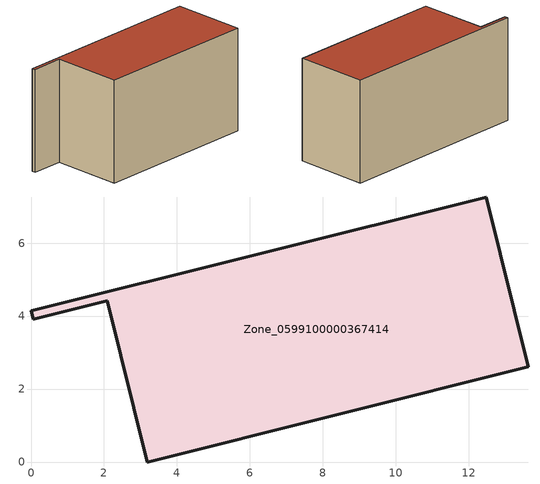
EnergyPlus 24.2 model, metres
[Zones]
Zone_0599100000367414
 floor ground (C_G): 2.08,4.42 0.06,3.92 0,4.15 12.48,7.26 13.64,2.61 3.19,0 z0
 wall outside (C_F): 12.48,7.26 0,4.15 0.06,3.92 2.08,4.42 3.19,0 13.64,2.61 12.48,7.26 z0:6.72
 roof outside (C_R): 13.64,2.61 12.48,7.26 0,4.15 0.06,3.92 2.08,4.42 3.19,0 z6.72
[BUILDING]
Pand.0599100000367414: North Axis=0; Terrain=City; Loads Convergence Tolerance Value=0.04; Temperature Convergence Tolerance Value=0.4; Solar Distribution=FullExterior; Maximum Number of Warmup Days=25; Minimum Number of Warmup Days=1
[Site:Location]
Rotterdam.The.Hague.AP_ZH_NLD Design_Conditions: Latitude=51.96; Longitude=4.45; Time Zone=1; Elevation=-4.5
[SITE:GROUNDTEMPERATURE:BUILDINGSURFACE]
18, 18, 18, 18, 18, 18, 18, 18, 18, 18, 18, 18
[MATERIAL] Thermal Absorptance=0.9; Solar Absorptance=0.7; Visible Absorptance=0.7
Name | Roughness | Thickness | Conductivity | Density | Specific Heat
G.TI.1992-2005 | MediumSmooth | 0.15 | 0.06 | 540 | 1210
F.TI.1992-2005 | Rough | 0.3 | 0.12 | 1920 | 840
R.TI.1992-2005 | MediumRough | 0.2 | 0.08 | 1500 | 1000
[CONSTRUCTION]
C_G: G.TI.1992-2005
C_F: F.TI.1992-2005
C_R: R.TI.1992-2005
[ZONE]
Zone_0599100000367414: Type=1; Multiplier=1; Ceiling Height=Autocalculate; Volume=Autocalculate; Floor Area=autocalculate; Part of Total Floor Area=Yes
[ZONEINFILTRATION:DESIGNFLOWRATE]
Infil_Zone_0599100000367414: Zone or ZoneList or Space or SpaceList=Zone_0599100000367414; Schedule=AlwaysOn; Design Flow Rate Calculation Method=Flow/Area; Flow Rate per Floor Area=0.0015; Constant Term Coefficient=1; Temperature Term Coefficient=0; Velocity Term Coefficient=0; Velocity Squared Term Coefficient=0
[HVACTEMPLATE:ZONE:IDEALLOADSAIRSYSTEM]
Zone_0599100000367414: Maximum Heating Supply Air Temperature=50; Minimum Cooling Supply Air Temperature=13; Maximum Heating Supply Air Humidity Ratio=0.0156; Minimum Cooling Supply Air Humidity Ratio=0.0077; Heating Limit=NoLimit; Cooling Limit=NoLimit; Dehumidification Control Type=ConstantSensibleHeatRatio; Cooling Sensible Heat Ratio=0.7; Dehumidification Setpoint=60; Humidification Control Type=None; Humidification Setpoint=30; Outdoor Air Method=None; Outdoor Air Flow Rate per Person=0.00944; Outdoor Air Flow Rate per Zone Floor Area=0; Outdoor Air Flow Rate per Zone=0; Demand Controlled Ventilation Type=None; Outdoor Air Economizer Type=NoEconomizer; Heat Recovery Type=None; Sensible Heat Recovery Effectiveness=0.7; Latent Heat Recovery Effectiveness=0.65
[ZONECONTROL:THERMOSTAT]
ThermostatControl_Zone_0599100000367414: Zone or ZoneList=Zone_0599100000367414; Control Type Schedule=DualSetpointControlType; Control 1=Thermostat_Zone_0599100000367414; Temperature Difference Between Cutout And Setpoint=0
[THERMOSTATSETPOINT:DUALSETPOINT]
Thermostat_Zone_0599100000367414: Heating Setpoint Temperature Schedule=HeatingSetpoint_Zone_0599100000367414; Cooling Setpoint Temperature Schedule=CoolingSetpoint_Zone_0599100000367414
[SCHEDULE:COMPACT]
HeatingSetpoint_Zone_0599100000367414: Through: 12/31, For: AllDays, Until: 24:00, 21
CoolingSetpoint_Zone_0599100000367414: Through: 12/31, For: AllDays, Until: 24:00, 24
DualSetpointControlType: Through: 12/31, For: AllDays, Until: 24:00, 4
AlwaysOn: Through: 12/31, For: AllDays, Until: 24:00, 1
